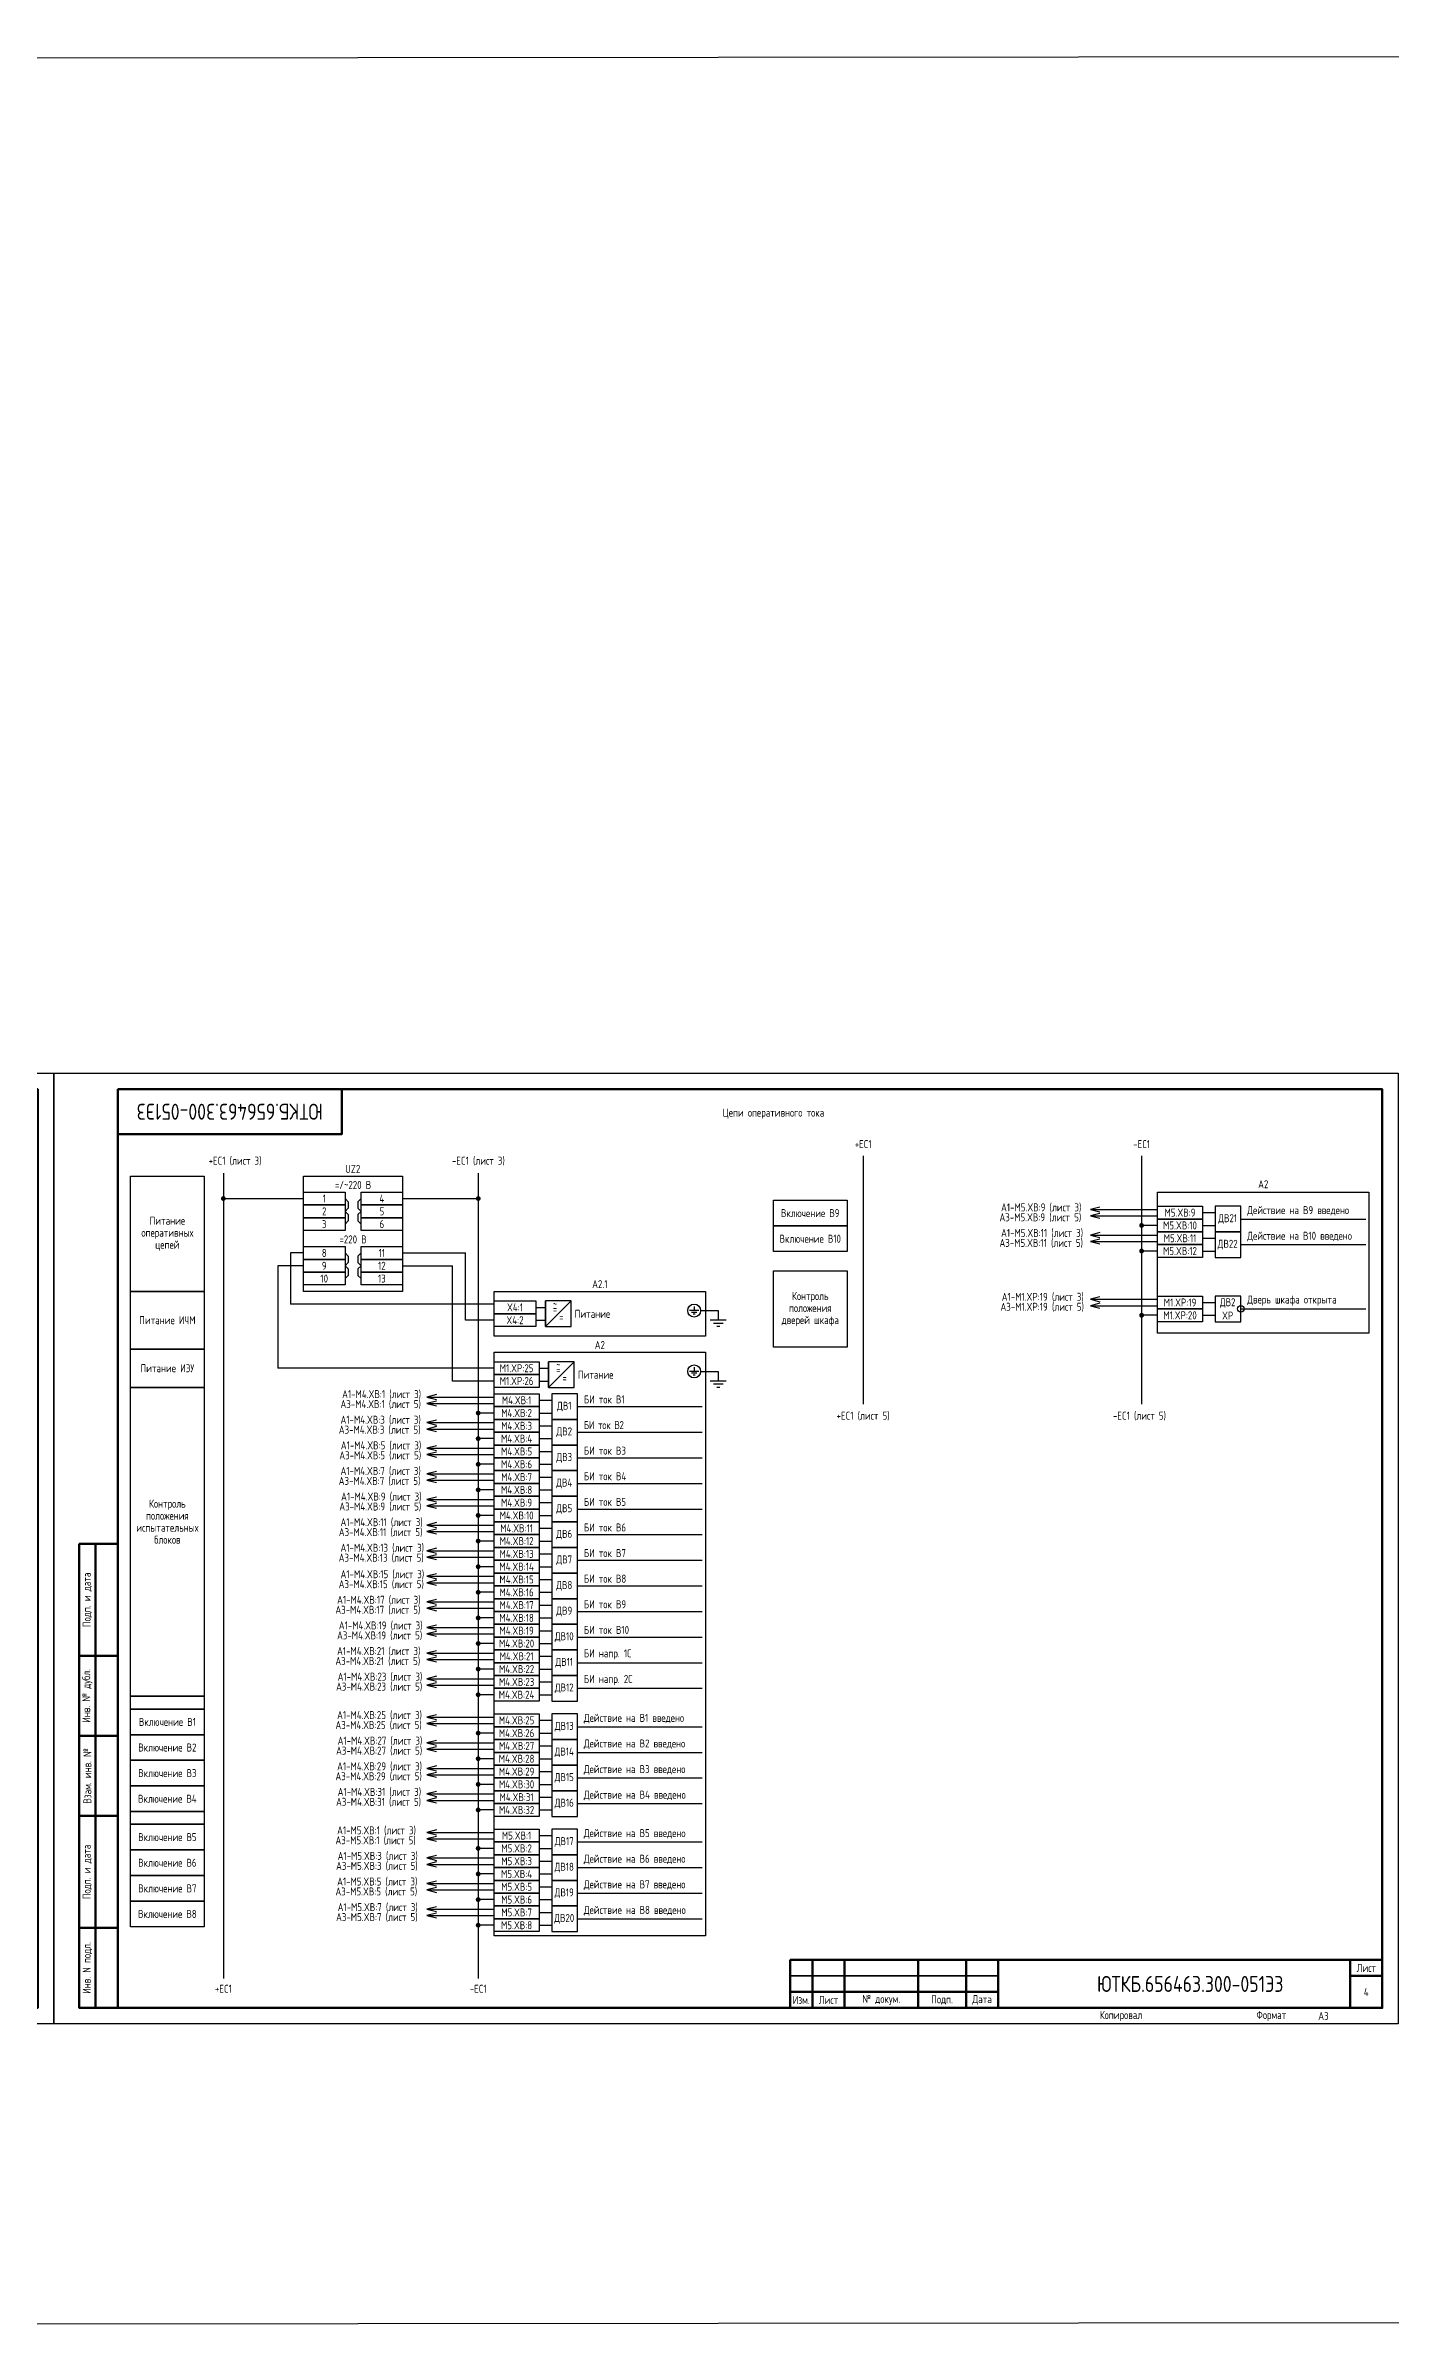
# Model space of a CAD drawing. Header units: millimetres. Extents: x -1043 to 5194, y -96 to 618.
# Drawn here: x 1258 to 1678, y -96 to 618 of the extents above; entities that cross this region are included whole.
import ezdxf

# ---------------------------------------------------------------- set-up
doc = ezdxf.new("R2010")
doc.units = ezdxf.units.MM
doc.styles.add('Gost_type_A', font='GOST_A.TTF')

# ---------------------------------------------------------------- blocks, each defined once
blk = doc.blocks.new('Формат_А3')
blk.add_lwpolyline([(-420, 297), (0, 297), (0, 0), (-420, 0)], close=True)
at = {"lineweight": 50}
blk.add_lwpolyline([(-400, 292), (-5, 292), (-5, 5), (-400, 5)], close=True, dxfattribs=at)
blk = doc.blocks.new('Штамп угловой верхний')
at = {"lineweight": 50}
blk.add_lwpolyline([(0, 0), (70, 0), (70, -14), (0, -14)], close=True, dxfattribs=at)
blk = doc.blocks.new('Штамп левый нижний')
at = {"lineweight": 50}
for points in [[(-12, 145), (-7, 145), (-7, 110), (-12, 110)], [(-7, 145), (0, 145), (0, 110), (-7, 110)], [(-12, 110), (-7, 110), (-7, 85), (-12, 85)], [(-7, 110), (0, 110), (0, 85), (-7, 85)], [(-12, 85), (-7, 85), (-7, 60), (-12, 60)], [(-7, 85), (0, 85), (0, 60), (-7, 60)], [(-12, 60), (-7, 60), (-7, 25), (-12, 25)], [(-7, 60), (0, 60), (0, 25), (-7, 25)], [(-12, 25), (-7, 25), (-7, 0), (-12, 0)], [(-7, 25), (0, 25), (0, 0), (-7, 0)]]:
    blk.add_lwpolyline(points, close=True, dxfattribs=at)
at = {"char_height": 2.5, "attachment_point": 5, "rotation": 90, "style": 'Gost_type_A'}
for s, insert, width in [('Подп. и дата', (-9.5, 127.5), 35), ('Инв. № дубл.', (-9.5, 97.5), 25), ('Взам. инв. №', (-9.5, 72.5), 25), ('Подп. и дата', (-9.5, 42.5), 35), ('Инв. N подл.', (-9.5, 12.5), 25)]:
    blk.add_mtext(s, dxfattribs=dict(at, insert=insert, width=width))
blk = doc.blocks.new('Штамп малый нижний')
at = {"lineweight": 50}
for points in [[(-185, 15), (-178, 15), (-178, 5), (-185, 5)], [(-178, 15), (-168, 15), (-168, 5), (-178, 5)], [(-168, 15), (-145, 15), (-145, 5), (-168, 5)], [(-145, 15), (-130, 15), (-130, 5), (-145, 5)], [(-130, 15), (-120, 15), (-120, 5), (-130, 5)], [(-120, 15), (-10, 15), (-10, 0), (-120, 0)], [(-10, 15), (0, 15), (0, 10), (-10, 10)], [(-10, 10), (0, 10), (0, 0), (-10, 0)], [(-185, 5), (-178, 5), (-178, 0), (-185, 0)], [(-178, 5), (-168, 5), (-168, 0), (-178, 0)], [(-168, 5), (-145, 5), (-145, 0), (-168, 0)], [(-145, 5), (-130, 5), (-130, 0), (-145, 0)], [(-130, 5), (-120, 5), (-120, 0), (-130, 0)]]:
    blk.add_lwpolyline(points, close=True, dxfattribs=at)
for points in [[(-185, 15), (-178, 15), (-178, 10), (-185, 10)], [(-178, 15), (-168, 15), (-168, 10), (-178, 10)], [(-168, 15), (-145, 15), (-145, 10), (-168, 10)], [(-145, 15), (-130, 15), (-130, 10), (-145, 10)], [(-130, 15), (-120, 15), (-120, 10), (-130, 10)], [(-185, 10), (-178, 10), (-178, 5), (-185, 5)], [(-178, 10), (-168, 10), (-168, 5), (-178, 5)], [(-168, 10), (-145, 10), (-145, 5), (-168, 5)], [(-145, 10), (-130, 10), (-130, 5), (-145, 5)], [(-130, 10), (-120, 10), (-120, 5), (-130, 5)]]:
    blk.add_lwpolyline(points, close=True)
at = {"char_height": 2.5, "style": 'Gost_type_A'}
for s, insert, width, attachment_point in [('Лист', (-5, 12.5), 10, 5), ('Изм.', (-181.5, 2.5), 7, 5), ('Лист', (-173, 2.5), 10, 5), ('№ докум.', (-156.5, 2.5), 23, 5), ('Подп.', (-137.5, 2.5), 15, 5), ('Дата', (-125, 2.5), 10, 5), ('Копировал', (-75, -2.53), 13.1202, 6), ('Формат', (-30, -2.53), 13.1202, 6)]:
    blk.add_mtext(s, dxfattribs=dict(at, insert=insert, width=width, attachment_point=attachment_point))
blk = doc.blocks.new('POINT')
at = {"const_width": 0.75}
blk.add_lwpolyline([(-0.375, 0, 1), (0.375, 0, 1)], format="xyb", close=True, dxfattribs=at)

msp = doc.modelspace()

# ---------------------------------------------------------------- linework, layer by layer
for p, q in [((1313, 265.74), (1313, 14.17)), ((1392.59, 265.74), (1392.59, 14.17)), ((1512.83, 271.19), (1512.83, 193.61)), ((1599.82, 271.19), (1599.82, 193.61)), ((1312.98, 257.86), (1338, 257.86)), ((1369, 257.86), (1392.61, 257.86)), ((1583.82, 254.47), (1604.82, 254.47)), ((1583.82, 252.47), (1604.82, 252.47)), ((1618.82, 253.47), (1622.82, 253.47)), ((1630.82, 251.47), (1669.82, 251.47)), ((1583.82, 246.47), (1604.82, 246.47)), ((1583.82, 244.47), (1604.82, 244.47)), ((1604.82, 249.47), (1599.82, 249.47)), ((1618.82, 249.47), (1622.82, 249.47)), ((1618.82, 245.47), (1622.82, 245.47)), ((1630.82, 243.47), (1669.82, 243.47)), ((1330, 236.86), (1330, 204.86)), ((1338, 236.86), (1330, 236.86)), ((1338, 240.86), (1334, 240.86)), ((1334, 240.86), (1334, 224.86)), ((1369, 240.86), (1388.59, 240.86)), ((1369, 236.86), (1384.59, 236.86)), ((1384.59, 200.86), (1384.59, 236.86)), ((1388.59, 219.86), (1388.59, 240.86)), ((1604.82, 241.47), (1599.82, 241.47)), ((1618.82, 241.47), (1622.82, 241.47)), ((1397.59, 224.86), (1334, 224.86)), ((1413.59, 217.86), (1413.59, 225.86)), ((1413.59, 217.86), (1421.59, 225.86)), ((1462.08, 222.86), (1467.59, 222.86)), ((1583.82, 226.39), (1604.82, 226.39)), ((1583.82, 224.39), (1604.82, 224.39)), ((1604.82, 221.39), (1599.82, 221.39)), ((1618.82, 225.39), (1622.82, 225.39)), ((1618.82, 221.39), (1622.82, 221.39)), ((1630.82, 223.39), (1669.82, 223.39)), ((1397.59, 219.86), (1388.59, 219.86)), ((1397.59, 204.86), (1330, 204.86)), ((1397.59, 200.86), (1384.59, 200.86)), ((1414.59, 198.86), (1414.59, 206.86)), ((1414.59, 198.86), (1422.59, 206.86)), ((1462.08, 203.86), (1467.59, 203.86)), ((1376.59, 195.86), (1397.59, 195.86)), ((1376.59, 193.86), (1397.59, 193.86)), ((1411.59, 194.86), (1415.59, 194.86)), ((1423.59, 192.86), (1462.59, 192.86)), ((1376.59, 187.86), (1397.59, 187.86)), ((1376.59, 185.86), (1397.59, 185.86)), ((1397.59, 190.86), (1392.59, 190.86)), ((1411.59, 190.86), (1415.59, 190.86)), ((1411.59, 186.86), (1415.59, 186.86)), ((1376.59, 179.86), (1397.59, 179.86)), ((1397.59, 182.86), (1392.59, 182.86)), ((1411.59, 182.86), (1415.59, 182.86)), ((1411.59, 178.86), (1415.59, 178.86)), ((1423.59, 184.86), (1462.59, 184.86)), ((1376.59, 177.86), (1397.59, 177.86)), ((1376.59, 171.86), (1397.59, 171.86)), ((1397.59, 174.86), (1392.59, 174.86)), ((1411.59, 174.86), (1415.59, 174.86)), ((1423.59, 176.86), (1462.59, 176.86)), ((1376.59, 169.86), (1397.59, 169.86)), ((1397.59, 166.86), (1392.59, 166.86)), ((1411.59, 170.86), (1415.59, 170.86)), ((1411.59, 166.86), (1415.59, 166.86)), ((1423.59, 168.86), (1462.59, 168.86)), ((1376.59, 163.86), (1397.59, 163.86)), ((1376.59, 161.86), (1397.59, 161.86)), ((1397.59, 158.86), (1392.59, 158.86)), ((1411.59, 162.86), (1415.59, 162.86)), ((1411.59, 158.86), (1415.59, 158.86)), ((1423.59, 160.86), (1462.59, 160.86)), ((1376.59, 155.86), (1397.59, 155.86)), ((1376.59, 153.86), (1397.59, 153.86)), ((1397.59, 150.86), (1392.59, 150.86)), ((1411.59, 154.86), (1415.59, 154.86)), ((1411.59, 150.86), (1415.59, 150.86)), ((1423.59, 152.86), (1462.59, 152.86)), ((1376.59, 147.86), (1397.59, 147.86)), ((1376.59, 145.86), (1397.59, 145.86)), ((1397.59, 142.86), (1392.59, 142.86)), ((1411.59, 146.86), (1415.59, 146.86)), ((1411.59, 142.86), (1415.59, 142.86)), ((1423.59, 144.86), (1462.59, 144.86)), ((1376.59, 139.86), (1397.59, 139.86)), ((1376.59, 137.86), (1397.59, 137.86)), ((1411.59, 138.86), (1415.59, 138.86)), ((1423.59, 136.86), (1462.59, 136.86)), ((1376.59, 131.86), (1397.59, 131.86)), ((1376.59, 129.86), (1397.59, 129.86)), ((1397.59, 134.86), (1392.59, 134.86)), ((1411.59, 134.86), (1415.59, 134.86)), ((1411.59, 130.86), (1415.59, 130.86)), ((1423.59, 128.86), (1462.59, 128.86)), ((1376.59, 123.86), (1397.59, 123.86)), ((1376.59, 121.86), (1397.59, 121.86)), ((1397.59, 126.86), (1392.59, 126.86)), ((1411.59, 126.86), (1415.59, 126.86)), ((1411.59, 122.86), (1415.59, 122.86)), ((1376.59, 115.86), (1397.59, 115.86)), ((1397.59, 118.86), (1392.59, 118.86)), ((1411.59, 118.86), (1415.59, 118.86)), ((1411.59, 114.86), (1415.59, 114.86)), ((1423.59, 120.86), (1462.59, 120.86)), ((1376.59, 113.86), (1397.59, 113.86)), ((1376.59, 107.86), (1397.59, 107.86)), ((1397.59, 110.86), (1392.59, 110.86)), ((1411.59, 110.86), (1415.59, 110.86)), ((1423.59, 112.86), (1462.59, 112.86)), ((1376.59, 105.86), (1397.59, 105.86)), ((1397.59, 102.86), (1392.59, 102.86)), ((1411.59, 106.86), (1415.59, 106.86)), ((1411.59, 102.86), (1415.59, 102.86)), ((1423.59, 104.86), (1462.59, 104.86)), ((1376.59, 95.86), (1397.59, 95.86)), ((1376.59, 93.86), (1397.59, 93.86)), ((1411.59, 94.86), (1415.59, 94.86)), ((1423.59, 92.86), (1462.59, 92.86)), ((1376.59, 87.86), (1397.59, 87.86)), ((1376.59, 85.86), (1397.59, 85.86)), ((1397.59, 90.86), (1392.59, 90.86)), ((1411.59, 90.86), (1415.59, 90.86)), ((1411.59, 86.86), (1415.59, 86.86)), ((1376.59, 79.86), (1397.59, 79.86)), ((1397.59, 82.86), (1392.59, 82.86)), ((1411.59, 82.86), (1415.59, 82.86)), ((1411.59, 78.86), (1415.59, 78.86)), ((1423.59, 84.86), (1462.59, 84.86)), ((1376.59, 77.86), (1397.59, 77.86)), ((1376.59, 71.86), (1397.59, 71.86)), ((1397.59, 74.86), (1392.59, 74.86)), ((1411.59, 74.86), (1415.59, 74.86)), ((1423.59, 76.86), (1462.59, 76.86)), ((1376.59, 69.86), (1397.59, 69.86)), ((1397.59, 66.86), (1392.59, 66.86)), ((1411.59, 70.86), (1415.59, 70.86)), ((1411.59, 66.86), (1415.59, 66.86)), ((1423.59, 68.86), (1462.59, 68.86)), ((1376.59, 59.86), (1397.59, 59.86)), ((1376.59, 57.86), (1397.59, 57.86)), ((1411.59, 58.86), (1415.59, 58.86)), ((1376.59, 51.86), (1397.59, 51.86)), ((1397.59, 54.86), (1392.59, 54.86)), ((1411.59, 54.86), (1415.59, 54.86)), ((1411.59, 50.86), (1415.59, 50.86)), ((1423.59, 56.86), (1462.59, 56.86)), ((1376.59, 49.86), (1397.59, 49.86)), ((1376.59, 43.86), (1397.59, 43.86)), ((1397.59, 46.86), (1392.59, 46.86)), ((1411.59, 46.86), (1415.59, 46.86)), ((1411.59, 42.86), (1415.59, 42.86)), ((1423.59, 48.86), (1462.59, 48.86)), ((1376.59, 41.86), (1397.59, 41.86)), ((1376.59, 35.86), (1397.59, 35.86)), ((1397.59, 38.86), (1392.59, 38.86)), ((1411.59, 38.86), (1415.59, 38.86)), ((1423.59, 40.86), (1462.59, 40.86)), ((1376.59, 33.86), (1397.59, 33.86)), ((1397.59, 30.86), (1392.59, 30.86)), ((1411.59, 34.86), (1415.59, 34.86)), ((1411.59, 30.86), (1415.59, 30.86)), ((1423.59, 32.86), (1462.59, 32.86))]:
    msp.add_line(p, q)
at = {"ltscale": 4}
for p, q in [((1410.59, 223.86), (1413.59, 223.86)), ((1410.59, 219.86), (1413.59, 219.86)), ((1411.59, 204.86), (1414.59, 204.86)), ((1411.59, 200.86), (1414.59, 200.86))]:
    msp.add_line(p, q, dxfattribs=at)
at = {"ltscale": 4.32}
for p, q in [((1461.48, 222.86), (1458.63, 222.86)), ((1460.91, 222.29), (1459.2, 222.29)), ((1460.34, 221.72), (1459.77, 221.72)), ((1460.06, 224.14), (1460.06, 222.86)), ((1467.59, 222.86), (1467.59, 219.86)), ((1467.59, 222.86), (1467.59, 219.86)), ((1470.09, 219.86), (1465.09, 219.86)), ((1469.09, 218.86), (1466.09, 218.86)), ((1468.09, 217.86), (1467.09, 217.86)), ((1468.09, 217.86), (1467.09, 217.86)), ((1461.48, 203.86), (1458.63, 203.86)), ((1460.91, 203.29), (1459.2, 203.29)), ((1460.34, 202.72), (1459.77, 202.72)), ((1460.06, 205.14), (1460.06, 203.86)), ((1470.09, 200.86), (1465.09, 200.86)), ((1467.59, 203.86), (1467.59, 200.86)), ((1467.59, 203.86), (1467.59, 200.86)), ((1469.09, 199.86), (1466.09, 199.86)), ((1468.09, 198.86), (1467.09, 198.86)), ((1468.09, 198.86), (1467.09, 198.86))]:
    msp.add_line(p, q, dxfattribs=at)
for points in [[(-1042.57, 612), (5193.89, 618), (5193.89, -90), (-1042.57, -96)], [(1307, 228.86), (1284, 228.86), (1284, 264.86), (1307, 264.86)], [(1338, 264.86), (1369, 264.86), (1369, 228.86), (1338, 228.86)], [(1338, 259.86), (1351, 259.86), (1351, 255.86), (1338, 255.86)], [(1356, 259.86), (1369, 259.86), (1369, 255.86), (1356, 255.86)], [(1507.82, 249.31), (1484.82, 249.31), (1484.82, 257.31), (1507.82, 257.31)], [(1604.82, 259.83), (1670.82, 259.83), (1670.82, 215.8), (1604.82, 215.8)], [(1338, 255.86), (1351, 255.86), (1351, 251.86), (1338, 251.86)], [(1338, 251.86), (1351, 251.86), (1351, 247.86), (1338, 247.86)], [(1356, 255.86), (1369, 255.86), (1369, 251.86), (1356, 251.86)], [(1356, 251.86), (1369, 251.86), (1369, 247.86), (1356, 247.86)], [(1604.82, 255.47), (1618.82, 255.47), (1618.82, 251.47), (1604.82, 251.47)], [(1604.82, 251.47), (1618.82, 251.47), (1618.82, 247.47), (1604.82, 247.47)], [(1338, 242.86), (1351, 242.86), (1351, 238.86), (1338, 238.86)], [(1356, 242.86), (1369, 242.86), (1369, 238.86), (1356, 238.86)], [(1507.82, 241.31), (1484.82, 241.31), (1484.82, 249.31), (1507.82, 249.31)], [(1604.82, 247.47), (1618.82, 247.47), (1618.82, 243.47), (1604.82, 243.47)], [(1604.82, 243.47), (1618.82, 243.47), (1618.82, 239.47), (1604.82, 239.47)], [(1338, 238.86), (1351, 238.86), (1351, 234.86), (1338, 234.86)], [(1356, 238.86), (1369, 238.86), (1369, 234.86), (1356, 234.86)], [(1307, 210.86), (1284, 210.86), (1284, 228.86), (1307, 228.86)], [(1338, 234.86), (1351, 234.86), (1351, 230.86), (1338, 230.86)], [(1356, 234.86), (1369, 234.86), (1369, 230.86), (1356, 230.86)], [(1397.59, 228.86), (1463.59, 228.86), (1463.59, 214.86), (1397.59, 214.86)], [(1507.82, 211.41), (1484.82, 211.41), (1484.82, 235.25), (1507.82, 235.25)], [(1397.59, 225.86), (1410.59, 225.86), (1410.59, 221.86), (1397.59, 221.86)], [(1397.59, 221.86), (1410.59, 221.86), (1410.59, 217.86), (1397.59, 217.86)], [(1604.82, 227.39), (1618.82, 227.39), (1618.82, 223.39), (1604.82, 223.39)], [(1604.82, 223.39), (1618.82, 223.39), (1618.82, 219.39), (1604.82, 219.39)], [(1307, 198.86), (1284, 198.86), (1284, 210.86), (1307, 210.86)], [(1397.59, 209.86), (1463.59, 209.86), (1463.59, 27.57), (1397.59, 27.57)], [(1397.59, 206.86), (1411.59, 206.86), (1411.59, 202.86), (1397.59, 202.86)], [(1397.59, 202.86), (1411.59, 202.86), (1411.59, 198.86), (1397.59, 198.86)], [(1307, 102.46), (1284, 102.46), (1284, 198.86), (1307, 198.86)], [(1397.59, 196.86), (1411.59, 196.86), (1411.59, 192.86), (1397.59, 192.86)], [(1397.59, 192.86), (1411.59, 192.86), (1411.59, 188.86), (1397.59, 188.86)], [(1397.59, 188.86), (1411.59, 188.86), (1411.59, 184.86), (1397.59, 184.86)], [(1397.59, 184.86), (1411.59, 184.86), (1411.59, 180.86), (1397.59, 180.86)], [(1397.59, 180.86), (1411.59, 180.86), (1411.59, 176.86), (1397.59, 176.86)], [(1397.59, 176.86), (1411.59, 176.86), (1411.59, 172.86), (1397.59, 172.86)], [(1397.59, 172.86), (1411.59, 172.86), (1411.59, 168.86), (1397.59, 168.86)], [(1397.59, 168.86), (1411.59, 168.86), (1411.59, 164.86), (1397.59, 164.86)], [(1397.59, 164.86), (1411.59, 164.86), (1411.59, 160.86), (1397.59, 160.86)], [(1397.59, 160.86), (1411.59, 160.86), (1411.59, 156.86), (1397.59, 156.86)], [(1397.59, 156.86), (1411.59, 156.86), (1411.59, 152.86), (1397.59, 152.86)], [(1397.59, 152.86), (1411.59, 152.86), (1411.59, 148.86), (1397.59, 148.86)], [(1397.59, 148.86), (1411.59, 148.86), (1411.59, 144.86), (1397.59, 144.86)], [(1397.59, 144.86), (1411.59, 144.86), (1411.59, 140.86), (1397.59, 140.86)], [(1397.59, 140.86), (1411.59, 140.86), (1411.59, 136.86), (1397.59, 136.86)], [(1397.59, 136.86), (1411.59, 136.86), (1411.59, 132.86), (1397.59, 132.86)], [(1397.59, 132.86), (1411.59, 132.86), (1411.59, 128.86), (1397.59, 128.86)], [(1397.59, 128.86), (1411.59, 128.86), (1411.59, 124.86), (1397.59, 124.86)], [(1397.59, 124.86), (1411.59, 124.86), (1411.59, 120.86), (1397.59, 120.86)], [(1397.59, 120.86), (1411.59, 120.86), (1411.59, 116.86), (1397.59, 116.86)], [(1397.59, 116.86), (1411.59, 116.86), (1411.59, 112.86), (1397.59, 112.86)], [(1397.59, 112.86), (1411.59, 112.86), (1411.59, 108.86), (1397.59, 108.86)], [(1397.59, 108.86), (1411.59, 108.86), (1411.59, 104.86), (1397.59, 104.86)], [(1307, 98.37), (1284, 98.37), (1284, 102.46), (1307, 102.46)], [(1397.59, 104.86), (1411.59, 104.86), (1411.59, 100.86), (1397.59, 100.86)], [(1307, 90.37), (1284, 90.37), (1284, 98.37), (1307, 98.37)], [(1397.59, 96.86), (1411.59, 96.86), (1411.59, 92.86), (1397.59, 92.86)], [(1397.59, 92.86), (1411.59, 92.86), (1411.59, 88.86), (1397.59, 88.86)], [(1307, 82.37), (1284, 82.37), (1284, 90.37), (1307, 90.37)], [(1397.59, 88.86), (1411.59, 88.86), (1411.59, 84.86), (1397.59, 84.86)], [(1307, 74.37), (1284, 74.37), (1284, 82.37), (1307, 82.37)], [(1397.59, 84.86), (1411.59, 84.86), (1411.59, 80.86), (1397.59, 80.86)], [(1397.59, 80.86), (1411.59, 80.86), (1411.59, 76.86), (1397.59, 76.86)], [(1307, 66.37), (1284, 66.37), (1284, 74.37), (1307, 74.37)], [(1397.59, 76.86), (1411.59, 76.86), (1411.59, 72.86), (1397.59, 72.86)], [(1397.59, 72.86), (1411.59, 72.86), (1411.59, 68.86), (1397.59, 68.86)], [(1307, 62.37), (1284, 62.37), (1284, 66.37), (1307, 66.37)], [(1397.59, 68.86), (1411.59, 68.86), (1411.59, 64.86), (1397.59, 64.86)], [(1307, 54.37), (1284, 54.37), (1284, 62.37), (1307, 62.37)], [(1397.59, 60.86), (1411.59, 60.86), (1411.59, 56.86), (1397.59, 56.86)], [(1307, 46.37), (1284, 46.37), (1284, 54.37), (1307, 54.37)], [(1397.59, 56.86), (1411.59, 56.86), (1411.59, 52.86), (1397.59, 52.86)], [(1397.59, 52.86), (1411.59, 52.86), (1411.59, 48.86), (1397.59, 48.86)], [(1307, 38.37), (1284, 38.37), (1284, 46.37), (1307, 46.37)], [(1397.59, 48.86), (1411.59, 48.86), (1411.59, 44.86), (1397.59, 44.86)], [(1397.59, 44.86), (1411.59, 44.86), (1411.59, 40.86), (1397.59, 40.86)], [(1307, 30.37), (1284, 30.37), (1284, 38.37), (1307, 38.37)], [(1397.59, 40.86), (1411.59, 40.86), (1411.59, 36.86), (1397.59, 36.86)], [(1397.59, 36.86), (1411.59, 36.86), (1411.59, 32.86), (1397.59, 32.86)], [(1397.59, 32.86), (1411.59, 32.86), (1411.59, 28.86), (1397.59, 28.86)]]:
    msp.add_lwpolyline(points, close=True)
for points in [[(1351, 257.86), (1352, 256.86), (1352, 254.86), (1351, 253.86)], [(1356, 257.86), (1355, 256.86), (1355, 254.86), (1356, 253.86)], [(1351, 253.86), (1352, 252.86), (1352, 250.86), (1351, 249.86)], [(1356, 253.86), (1355, 252.86), (1355, 250.86), (1356, 249.86)], [(1586.82, 255.22), (1583.82, 254.47), (1586.82, 253.72)], [(1586.82, 253.22), (1583.82, 252.47), (1586.82, 251.72)], [(1586.82, 247.22), (1583.82, 246.47), (1586.82, 245.72)], [(1586.82, 245.22), (1583.82, 244.47), (1586.82, 243.72)], [(1351, 240.86), (1352, 239.86), (1352, 237.86), (1351, 236.86)], [(1351, 236.86), (1352, 235.86), (1352, 233.86), (1351, 232.86)], [(1356, 240.86), (1355, 239.86), (1355, 237.86), (1356, 236.86)], [(1356, 236.86), (1355, 235.86), (1355, 233.86), (1356, 232.86)], [(1586.82, 227.14), (1583.82, 226.39), (1586.82, 225.64)], [(1586.82, 225.14), (1583.82, 224.39), (1586.82, 223.64)], [(1379.59, 196.61), (1376.59, 195.86), (1379.59, 195.11)], [(1379.59, 194.61), (1376.59, 193.86), (1379.59, 193.11)], [(1379.59, 188.61), (1376.59, 187.86), (1379.59, 187.11)], [(1379.59, 186.61), (1376.59, 185.86), (1379.59, 185.11)], [(1379.59, 180.61), (1376.59, 179.86), (1379.59, 179.11)], [(1379.59, 178.61), (1376.59, 177.86), (1379.59, 177.11)], [(1379.59, 172.61), (1376.59, 171.86), (1379.59, 171.11)], [(1379.59, 170.61), (1376.59, 169.86), (1379.59, 169.11)], [(1379.59, 164.61), (1376.59, 163.86), (1379.59, 163.11)], [(1379.59, 162.61), (1376.59, 161.86), (1379.59, 161.11)], [(1379.59, 156.61), (1376.59, 155.86), (1379.59, 155.11)], [(1379.59, 154.61), (1376.59, 153.86), (1379.59, 153.11)], [(1379.59, 148.61), (1376.59, 147.86), (1379.59, 147.11)], [(1379.59, 146.61), (1376.59, 145.86), (1379.59, 145.11)], [(1379.59, 140.61), (1376.59, 139.86), (1379.59, 139.11)], [(1379.59, 138.61), (1376.59, 137.86), (1379.59, 137.11)], [(1379.59, 132.61), (1376.59, 131.86), (1379.59, 131.11)], [(1379.59, 130.61), (1376.59, 129.86), (1379.59, 129.11)], [(1379.59, 124.61), (1376.59, 123.86), (1379.59, 123.11)], [(1379.59, 122.61), (1376.59, 121.86), (1379.59, 121.11)], [(1379.59, 116.61), (1376.59, 115.86), (1379.59, 115.11)], [(1379.59, 114.61), (1376.59, 113.86), (1379.59, 113.11)], [(1379.59, 108.61), (1376.59, 107.86), (1379.59, 107.11)], [(1379.59, 106.61), (1376.59, 105.86), (1379.59, 105.11)], [(1379.59, 96.61), (1376.59, 95.86), (1379.59, 95.11)], [(1379.59, 94.61), (1376.59, 93.86), (1379.59, 93.11)], [(1379.59, 88.61), (1376.59, 87.86), (1379.59, 87.11)], [(1379.59, 86.61), (1376.59, 85.86), (1379.59, 85.11)], [(1379.59, 80.61), (1376.59, 79.86), (1379.59, 79.11)], [(1379.59, 78.61), (1376.59, 77.86), (1379.59, 77.11)], [(1379.59, 72.61), (1376.59, 71.86), (1379.59, 71.11)], [(1379.59, 70.61), (1376.59, 69.86), (1379.59, 69.11)], [(1379.59, 60.61), (1376.59, 59.86), (1379.59, 59.11)], [(1379.59, 58.61), (1376.59, 57.86), (1379.59, 57.11)], [(1379.59, 52.61), (1376.59, 51.86), (1379.59, 51.11)], [(1379.59, 50.61), (1376.59, 49.86), (1379.59, 49.11)], [(1379.59, 44.61), (1376.59, 43.86), (1379.59, 43.11)], [(1379.59, 42.61), (1376.59, 41.86), (1379.59, 41.11)], [(1379.59, 36.61), (1376.59, 35.86), (1379.59, 35.11)], [(1379.59, 34.61), (1376.59, 33.86), (1379.59, 33.11)]]:
    msp.add_lwpolyline(points)
at = {"ltscale": 4}
for points in [[(1622.82, 247.47), (1630.82, 247.47), (1630.82, 255.47), (1622.82, 255.47)], [(1622.82, 239.47), (1630.82, 239.47), (1630.82, 247.47), (1622.82, 247.47)], [(1413.59, 217.86), (1421.59, 217.86), (1421.59, 225.86), (1413.59, 225.86)], [(1622.82, 219.39), (1630.82, 219.39), (1630.82, 227.39), (1622.82, 227.39)], [(1414.59, 198.86), (1422.59, 198.86), (1422.59, 206.86), (1414.59, 206.86)], [(1415.59, 188.86), (1423.59, 188.86), (1423.59, 196.86), (1415.59, 196.86)], [(1415.59, 180.86), (1423.59, 180.86), (1423.59, 188.86), (1415.59, 188.86)], [(1415.59, 172.86), (1423.59, 172.86), (1423.59, 180.86), (1415.59, 180.86)], [(1415.59, 164.86), (1423.59, 164.86), (1423.59, 172.86), (1415.59, 172.86)], [(1415.59, 156.86), (1423.59, 156.86), (1423.59, 164.86), (1415.59, 164.86)], [(1415.59, 148.86), (1423.59, 148.86), (1423.59, 156.86), (1415.59, 156.86)], [(1415.59, 140.86), (1423.59, 140.86), (1423.59, 148.86), (1415.59, 148.86)], [(1415.59, 132.86), (1423.59, 132.86), (1423.59, 140.86), (1415.59, 140.86)], [(1415.59, 124.86), (1423.59, 124.86), (1423.59, 132.86), (1415.59, 132.86)], [(1415.59, 116.86), (1423.59, 116.86), (1423.59, 124.86), (1415.59, 124.86)], [(1415.59, 108.86), (1423.59, 108.86), (1423.59, 116.86), (1415.59, 116.86)], [(1415.59, 100.86), (1423.59, 100.86), (1423.59, 108.86), (1415.59, 108.86)], [(1415.59, 88.86), (1423.59, 88.86), (1423.59, 96.86), (1415.59, 96.86)], [(1415.59, 80.86), (1423.59, 80.86), (1423.59, 88.86), (1415.59, 88.86)], [(1415.59, 72.86), (1423.59, 72.86), (1423.59, 80.86), (1415.59, 80.86)], [(1415.59, 64.86), (1423.59, 64.86), (1423.59, 72.86), (1415.59, 72.86)], [(1415.59, 52.86), (1423.59, 52.86), (1423.59, 60.86), (1415.59, 60.86)], [(1415.59, 44.86), (1423.59, 44.86), (1423.59, 52.86), (1415.59, 52.86)], [(1415.59, 36.86), (1423.59, 36.86), (1423.59, 44.86), (1415.59, 44.86)], [(1415.59, 28.86), (1423.59, 28.86), (1423.59, 36.86), (1415.59, 36.86)]]:
    msp.add_lwpolyline(points, close=True, dxfattribs=at)
for centre, radius in [((1460.06, 222.86), 2.02), ((1630.82, 223.39), 1), ((1460.06, 203.86), 2.02)]:
    msp.add_circle(centre, radius)

# ---------------------------------------------------------------- block references
for name, p in [('Формат_А3', (1260, 0)), ('Формат_А3', (1680, 0)), ('Штамп угловой верхний', (1280, 292)), ('POINT', (1599.82, 249.47)), ('POINT', (1599.82, 241.47)), ('POINT', (1599.82, 221.39)), ('POINT', (1392.59, 190.86)), ('POINT', (1392.59, 182.86)), ('POINT', (1392.59, 174.86)), ('POINT', (1392.59, 166.86)), ('POINT', (1392.59, 158.86)), ('Штамп левый нижний', (1280, 5)), ('POINT', (1392.59, 150.86)), ('POINT', (1392.59, 142.86)), ('POINT', (1392.59, 134.86)), ('POINT', (1392.59, 126.86)), ('POINT', (1392.59, 118.86)), ('POINT', (1392.59, 110.86)), ('POINT', (1392.59, 102.86)), ('POINT', (1392.59, 90.86)), ('POINT', (1392.59, 82.86)), ('POINT', (1392.59, 74.86)), ('POINT', (1392.59, 66.86)), ('POINT', (1392.59, 54.86)), ('POINT', (1392.59, 46.86)), ('POINT', (1392.59, 38.86)), ('POINT', (1392.59, 30.86)), ('Штамп малый нижний', (1675, 5))]:
    msp.add_blockref(name, p)
at = {"rotation": 180}
for p in [(1312.98, 257.86), (1392.61, 257.86)]:
    msp.add_blockref('POINT', p, dxfattribs=at)

# ---------------------------------------------------------------- texts
at = {"insert": (1315, 285), "char_height": 5, "width": 70, "attachment_point": 5, "rotation": 180, "style": 'Gost_type_A'}
msp.add_mtext('ЮТКБ.656463.300-051Э3', dxfattribs=at)
at = {"char_height": 2.5, "style": 'Gost_type_A'}
for s, insert, width, attachment_point, line_spacing_factor in [('Цепи оперативного тока', (1484.82, 284.36), 395, 5, 0.9), ('UZ2', (1353.43, 265.86), 31, 8, 0.9), ('=/~220 В', (1353.5, 260.86), 31, 8, 0.9), ('A2', (1637.82, 261.09), 66, 8, 0.9), ('Питание оперативных цепей', (1295.5, 246.86), 23, 5, 0.9), ('Включение В9', (1496.32, 253.31), 23, 5, 0.9), ('A3-M5.XВ:9 (лист 5)', (1555.42, 251.88), 31, 4, 0.8), ('A1-M5.XВ:9 (лист 3)', (1555.92, 254.99), 31, 4, 0.8), ('=220 В', (1353.5, 243.86), 31, 8, 0.9), ('Включение В10', (1496.32, 245.31), 23, 5, 0.9), ('A3-M5.XВ:11 (лист 5)', (1555.42, 243.88), 31, 4, 0.8), ('A1-M5.XВ:11 (лист 3)', (1555.92, 246.99), 31, 4, 0.8), ('A2.1', (1430.59, 229.86), 66, 8, 0.9), ('Контроль положения\\Pдверей шкафа', (1496.32, 223.33), 23, 5, 0.9), ('A1-M1.XP:19 (лист 3)', (1556.13, 227.03), 31, 4, 0.8), ('A3-M1.XP:19 (лист 5)', (1555.73, 223.92), 31, 4, 0.8), ('Питание ИЧМ', (1295.5, 219.86), 23, 5, 0.9), ('A2', (1430.59, 210.86), 66, 8, 0.9), ('Питание ИЭУ', (1295.5, 204.86), 23, 5, 0.9), ('A3-M4.XВ:1 (лист 5)', (1349.57, 193.53), 31, 4, 0.8), ('A1-M4.XВ:1 (лист 3)', (1350.09, 196.64), 31, 4, 0.8), ('A3-M4.XВ:3 (лист 5)', (1349.05, 185.53), 31, 4, 0.8), ('A1-M4.XВ:3 (лист 3)', (1349.59, 188.64), 31, 4, 0.8), ('A3-M4.XВ:5 (лист 5)', (1349.21, 177.53), 31, 4, 0.8), ('A1-M4.XВ:5 (лист 3)', (1349.68, 180.64), 31, 4, 0.8), ('A1-M4.XВ:7 (лист 3)', (1349.59, 172.64), 31, 4, 0.8), ('A3-M4.XВ:7 (лист 5)', (1349.02, 169.53), 31, 4, 0.8), ('A1-M4.XВ:9 (лист 3)', (1349.76, 164.64), 31, 4, 0.8), ('Контроль положения\\Pиспытательных блоков', (1295.5, 156.92), 23, 5, 0.9), ('A3-M4.XВ:9 (лист 5)', (1349.21, 161.53), 31, 4, 0.8), ('A1-M4.XВ:11 (лист 3)', (1349.59, 156.64), 31, 4, 0.8), ('A3-M4.XВ:11 (лист 5)', (1349.05, 153.53), 31, 4, 0.8), ('A1-M4.XВ:13 (лист 3)', (1349.59, 148.64), 31, 4, 0.8), ('A3-M4.XВ:13 (лист 5)', (1349.02, 145.53), 31, 4, 0.8), ('A3-M4.XВ:15 (лист 5)', (1349.02, 137.27), 31, 4, 0.8), ('A1-M4.XВ:15 (лист 3)', (1349.59, 140.38), 31, 4, 0.8), ('A3-M4.XВ:17 (лист 5)', (1347.98, 129.27), 31, 4, 0.8), ('A1-M4.XВ:17 (лист 3)', (1348.52, 132.38), 31, 4, 0.8), ('A3-M4.XВ:19 (лист 5)', (1348.5, 121.27), 31, 4, 0.8), ('A1-M4.XВ:19 (лист 3)', (1349.05, 124.38), 31, 4, 0.8), ('A3-M4.XВ:21 (лист 5)', (1347.98, 113.27), 31, 4, 0.8), ('A1-M4.XВ:21 (лист 3)', (1348.5, 116.38), 31, 4, 0.8), ('A1-M4.XВ:23 (лист 3)', (1348.69, 108.38), 31, 4, 0.8), ('A3-M4.XВ:23 (лист 5)', (1348.2, 105.27), 31, 4, 0.8), ('Включение В1', (1295.5, 94.37), 23, 5, 0.9), ('A3-M4.XВ:25 (лист 5)', (1348, 93.27), 31, 4, 0.8), ('A1-M4.XВ:25 (лист 3)', (1348.52, 96.38), 31, 4, 0.8), ('Включение В2', (1295.5, 86.37), 23, 5, 0.9), ('A3-M4.XВ:27 (лист 5)', (1348.2, 85.27), 31, 4, 0.8), ('A1-M4.XВ:27 (лист 3)', (1348.69, 88.38), 31, 4, 0.8), ('Включение В3', (1295.5, 78.37), 23, 5, 0.9), ('A3-M4.XВ:29 (лист 5)', (1348, 77.27), 31, 4, 0.8), ('A1-M4.XВ:29 (лист 3)', (1348.52, 80.38), 31, 4, 0.8), ('Включение В4', (1295.5, 70.37), 23, 5, 0.9), ('A1-M4.XВ:31 (лист 3)', (1348.69, 72.38), 31, 4, 0.8), ('A3-M4.XВ:31 (лист 5)', (1348.2, 69.27), 31, 4, 0.8), ('Включение В5', (1295.5, 58.37), 23, 5, 0.9), ('A3-M5.XВ:1 (лист 5)', (1348, 57.27), 31, 4, 0.8), ('A1-M5.XВ:1 (лист 3)', (1348.52, 60.38), 31, 4, 0.8), ('Включение В6', (1295.5, 50.37), 23, 5, 0.9), ('A3-M5.XВ:3 (лист 5)', (1348.2, 49.27), 31, 4, 0.8), ('A1-M5.XВ:3 (лист 3)', (1348.69, 52.38), 31, 4, 0.8), ('Включение В7', (1295.5, 42.37), 23, 5, 0.9), ('A3-M5.XВ:5 (лист 5)', (1348, 41.27), 31, 4, 0.8), ('A1-M5.XВ:5 (лист 3)', (1348.52, 44.38), 31, 4, 0.8), ('A1-M5.XВ:7 (лист 3)', (1348.69, 36.38), 31, 4, 0.8), ('Включение В8', (1295.5, 34.37), 23, 5, 0.9), ('A3-M5.XВ:7 (лист 5)', (1348.2, 33.27), 31, 4, 0.8)]:
    msp.add_mtext(s, dxfattribs=dict(at, insert=insert, width=width, attachment_point=attachment_point, line_spacing_factor=line_spacing_factor))
at = {"style": 'Gost_type_A'}
for s, insert, char_height, width, attachment_point in [('+EC1', (1512.83, 273.61), 2.5, 20, 8), ('-EC1', (1599.82, 273.61), 2.5, 20, 8), ('+EC1 (лист 3)', (1316.65, 268.19), 2.5, 17.3048, 8), ('-EC1 (лист 3)', (1392.65, 268.19), 2.5, 18.2787, 8), ('1', (1344.5, 257.86), 2.5, 13, 5), ('4', (1362.5, 257.86), 2.5, 13, 5), ('3', (1344.5, 249.86), 2.5, 13, 5), ('2', (1344.5, 253.86), 2.5, 13, 5), ('5', (1362.5, 253.86), 2.5, 13, 5), ('6', (1362.5, 249.86), 2.5, 13, 5), ('M5.XВ:10', (1611.82, 249.47), 2.5, 14, 5), ('M5.XВ:9', (1611.82, 253.47), 2.5, 14, 5), ('ДВ21', (1626.7, 251.47), 2.5, 7.7588, 5), ('Действие на В9 введено', (1632.82, 252.47), 2.5, 32.328, 7), ('M5.XВ:11', (1611.82, 245.47), 2.5, 14, 5), ('ДВ22', (1626.7, 243.47), 2.5, 7.7588, 5), ('Действие на В10 введено', (1632.82, 244.47), 2.5, 33.3429, 7), ('9', (1344.5, 236.86), 2.5, 13, 5), ('8', (1344.5, 240.86), 2.5, 13, 5), ('12', (1362.5, 236.86), 2.5, 13, 5), ('11', (1362.5, 240.86), 2.5, 13, 5), ('M5.XВ:12', (1611.82, 241.47), 2.5, 14, 5), ('10', (1344.5, 232.86), 2.5, 13, 5), ('13', (1362.5, 232.86), 2.5, 13, 5), ('X4:1', (1404.09, 223.86), 2.5, 13, 5), ('~', (1416.59, 224.89), 2.5, 2.7, 5), ('=', (1416.59, 223.39), 2.5, 6, 5), ('Питание', (1428.27, 221.84), 2.5, 11.3452, 5), ('M1.XP:20', (1611.82, 221.39), 2.5, 14, 5), ('M1.XP:19', (1611.82, 225.39), 2.5, 14, 5), ('ДВ2 XP', (1626.7, 223.39), 2.5, 7.7588, 5), ('Дверь шкафа открыта', (1632.82, 224.39), 2.5, 37, 7), ('X4:2', (1404.09, 219.86), 2.5, 13, 5), ('=', (1418.59, 220.86), 2.5, 6, 5), ('M1.XP:25', (1404.59, 204.86), 2.5, 13.9956, 5), ('M1.XP:26', (1404.59, 200.86), 2.5, 13.9956, 5), ('~', (1417.59, 205.89), 2.5, 2.7, 5), ('=', (1417.59, 204.39), 2.5, 6, 5), ('=', (1419.59, 201.86), 2.5, 6, 5), ('Питание', (1429.27, 202.84), 2.5, 11.3452, 5), ('M4.XВ:1', (1404.59, 194.86), 2.5, 14, 5), ('ДВ1', (1419.47, 192.86), 2.5, 7.7588, 5), ('БИ ток В1', (1425.59, 193.86), 2.5, 30.8621, 7), ('M4.XВ:3', (1404.59, 186.86), 2.5, 14, 5), ('M4.XВ:2', (1404.59, 190.86), 2.5, 14, 5), ('ДВ2', (1419.47, 184.86), 2.5, 7.7588, 5), ('{\\T0.95;БИ ток В2}', (1425.59, 185.86), 2.5, 44.8565, 7), ('+EC1 (лист 5)', (1512.83, 191.28), 2.5, 20, 2), ('-EC1 (лист 5)', (1599.15, 191.28), 2.5, 20, 2), ('M4.XВ:4', (1404.59, 182.86), 2.5, 14, 5), ('M4.XВ:5', (1404.59, 178.86), 2.5, 14, 5), ('БИ ток В3', (1425.59, 177.86), 2.5, 27.8465, 7), ('M4.XВ:6', (1404.59, 174.86), 2.5, 14, 5), ('M4.XВ:7', (1404.59, 170.86), 2.5, 14, 5), ('ДВ3', (1419.47, 176.86), 2.5, 7.7588, 5), ('БИ ток В4', (1425.59, 169.86), 2.5, 27.8465, 7), ('M4.XВ:8', (1404.59, 166.86), 2.5, 14, 5), ('ДВ4', (1419.47, 168.86), 2.5, 7.7588, 5), ('БИ ток В5', (1425.59, 161.86), 2.5, 27.8465, 7), ('M4.XВ:10', (1404.59, 158.86), 2.5, 14, 5), ('M4.XВ:9', (1404.59, 162.86), 2.5, 14, 5), ('ДВ5', (1419.47, 160.86), 2.5, 7.7588, 5), ('M4.XВ:12', (1404.59, 150.86), 2.5, 14, 5), ('M4.XВ:11', (1404.59, 154.86), 2.5, 14, 5), ('ДВ6', (1419.47, 152.86), 2.5, 7.7588, 5), ('БИ ток В6', (1425.59, 153.86), 2.5, 27.8465, 7), ('M4.XВ:14', (1404.59, 142.86), 2.5, 14, 5), ('M4.XВ:13', (1404.59, 146.86), 2.5, 14, 5), ('ДВ7', (1419.47, 144.86), 2.5, 7.7588, 5), ('БИ ток В7', (1425.59, 145.86), 2.5, 27.8465, 7), ('M4.XВ:15', (1404.59, 138.86), 2.5, 14, 5), ('M4.XВ:16', (1404.59, 134.86), 2.5, 14, 5), ('ДВ8', (1419.47, 136.86), 2.5, 7.7588, 5), ('БИ ток В8', (1425.59, 137.86), 2.5, 39.3936, 7), ('M4.XВ:17', (1404.59, 130.86), 2.5, 14, 5), ('ДВ9', (1419.47, 128.86), 2.5, 7.7588, 5), ('БИ ток В9', (1425.59, 129.86), 2.5, 39.2186, 7), ('M4.XВ:18', (1404.59, 126.86), 2.5, 14, 5), ('M4.XВ:19', (1404.59, 122.86), 2.5, 14, 5), ('ДВ10', (1419.47, 120.86), 2.5, 7.7588, 5), ('БИ ток В10', (1425.59, 121.86), 2.5, 44.8565, 7), ('M4.XВ:20', (1404.59, 118.86), 2.5, 14, 5), ('M4.XВ:21', (1404.59, 114.86), 2.5, 14, 5), ('ДВ11', (1419.47, 112.86), 2.5, 7.7588, 5), ('БИ напр. 1С', (1425.59, 113.86), 2.5, 27.8465, 7), ('M4.XВ:23', (1404.59, 106.86), 2.5, 14, 5), ('M4.XВ:22', (1404.59, 110.86), 2.5, 14, 5), ('БИ напр. 2С', (1425.59, 105.86), 2.5, 27.8465, 7), ('M4.XВ:24', (1404.59, 102.86), 2.5, 14, 5), ('ДВ12', (1419.47, 104.86), 2.5, 7.7588, 5), ('M4.XВ:25', (1404.59, 94.86), 2.5, 14, 5), ('ДВ13', (1419.47, 92.86), 2.5, 7.7588, 5), ('Действие на В1 введено', (1425.59, 93.86), 2.5, 36.0912, 7), ('M4.XВ:26', (1404.59, 90.86), 2.5, 14, 5), ('M4.XВ:27', (1404.59, 86.86), 2.5, 14, 5), ('ДВ14', (1419.47, 84.86), 2.5, 7.7588, 5), ('Действие на В2 введено', (1425.59, 85.86), 2.5, 33.5046, 7), ('M4.XВ:28', (1404.59, 82.86), 2.5, 14, 5), ('M4.XВ:29', (1404.59, 78.86), 2.5, 14, 5), ('Действие на В3 введено', (1425.59, 77.86), 2.5, 37.4344, 7), ('M4.XВ:30', (1404.59, 74.86), 2.5, 14, 5), ('M4.XВ:31', (1404.59, 70.86), 2.5, 14, 5), ('ДВ15', (1419.47, 76.86), 2.5, 7.7588, 5), ('Действие на В4 введено', (1425.59, 69.86), 2.5, 39.3936, 7), ('M4.XВ:32', (1404.59, 66.86), 2.5, 14, 5), ('ДВ16', (1419.47, 68.86), 2.5, 7.7588, 5), ('M5.XВ:1', (1404.59, 58.86), 2.5, 14, 5), ('ДВ17', (1419.47, 56.86), 2.5, 7.7588, 5), ('Действие на В5 введено', (1425.59, 57.86), 2.5, 35.2269, 7), ('M5.XВ:3', (1404.59, 50.86), 2.5, 14, 5), ('M5.XВ:2', (1404.59, 54.86), 2.5, 14, 5), ('ДВ18', (1419.47, 48.86), 2.5, 7.7588, 5), ('Действие на В6 введено', (1425.59, 49.86), 2.5, 44.8565, 7), ('M5.XВ:4', (1404.59, 46.86), 2.5, 14, 5), ('M5.XВ:5', (1404.59, 42.86), 2.5, 14, 5), ('Действие на В7 введено', (1425.59, 41.86), 2.5, 32.0497, 7), ('M5.XВ:6', (1404.59, 38.86), 2.5, 14, 5), ('M5.XВ:7', (1404.59, 34.86), 2.5, 14, 5), ('ДВ19', (1419.47, 40.86), 2.5, 7.7588, 5), ('Действие на В8 введено', (1425.59, 33.86), 2.5, 32.858, 7), ('M5.XВ:8', (1404.59, 30.86), 2.5, 14, 5), ('ДВ20', (1419.47, 32.86), 2.5, 7.7588, 5), ('ЮТКБ.656463.300-051Э3', (1615, 12.5), 5, 120, 5), ('+EC1', (1313, 12.25), 2.5, 20, 2), ('-EC1 ', (1392.59, 12.25), 2.5, 20, 2), ('4', (1670, 10), 2.5, 10, 5), ('A3', (1655, 2.5), 2.5, 20, 4)]:
    msp.add_mtext(s, dxfattribs=dict(at, insert=insert, char_height=char_height, width=width, attachment_point=attachment_point))

doc.saveas('drawing.dxf')
